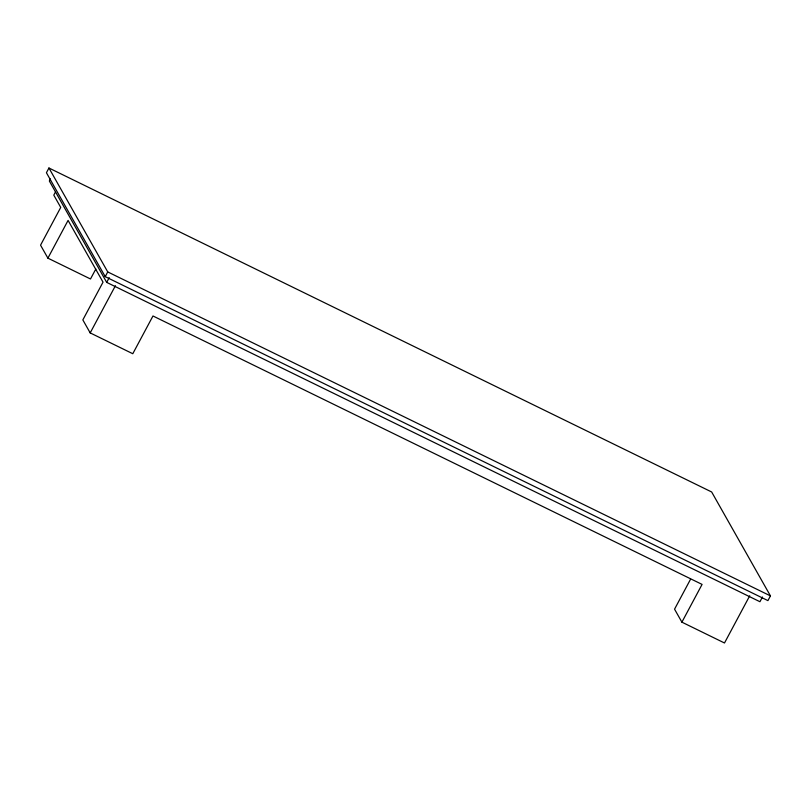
<?xml version="1.0" encoding="UTF-8"?>
<svg xmlns="http://www.w3.org/2000/svg" width="811" height="811" viewBox="0 0 811 811"><rect width="100%" height="100%" fill="white"/><g stroke="black" fill="none" stroke-linecap="round" stroke-linejoin="round"><path stroke-width="1.22" d="M50.079 178.653L49.37 181.066L106.687 282.38L759.937 601.721L762.462 596.997M48.944 168.009L46.42 172.733L105.217 276.642L767.926 600.616L770.45 595.892L711.663 491.983L48.944 168.009L107.741 271.928L770.45 595.892M55.472 191.984L53.79 195.137L60.734 207.413L40.55 245.165L47.9 258.151L90.497 278.984L95.85 268.988M47.9 258.151L68.083 220.399L103.027 282.157L82.844 319.909L90.193 332.905L132.791 353.728L152.975 315.976L702.083 584.407L681.899 622.159L724.497 642.991L749.729 595.791M105.217 276.642L107.741 271.928M106.687 282.38L109.211 277.656M90.193 332.905L115.426 285.705M690.577 579.186L674.549 609.173L681.899 622.159"/></g></svg>
